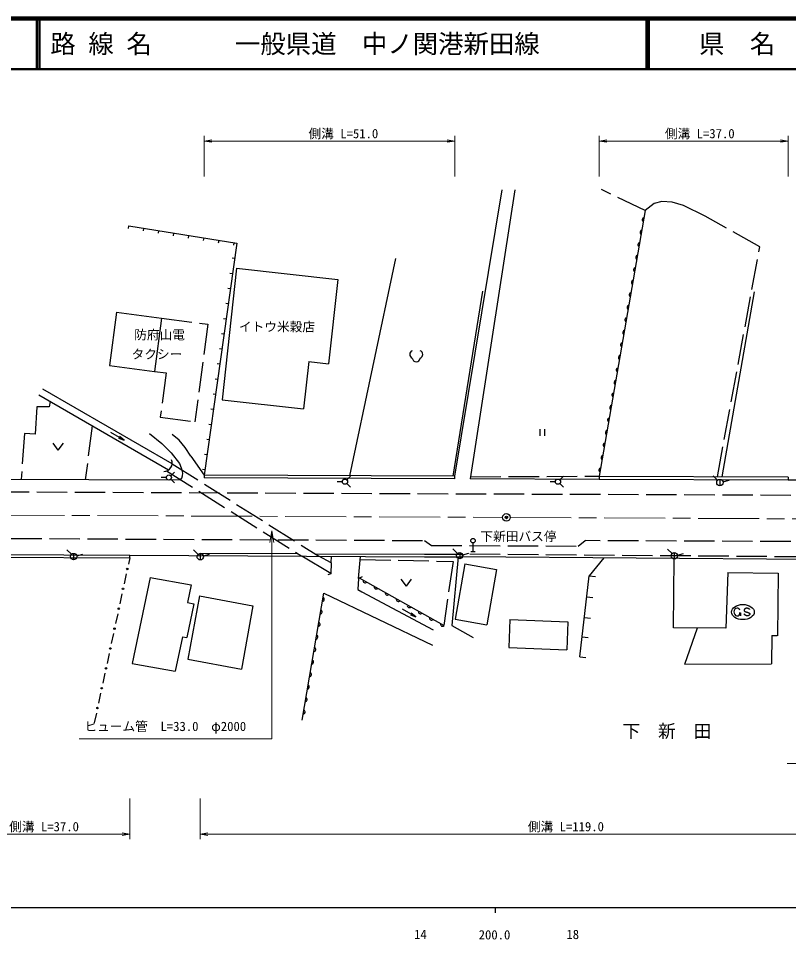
# Model space of a CAD drawing. Units: millimetres, scale not verified. Extents: x 40000 to 680000, y 20000 to 380000.
# Drawn here: x 174096 to 325751, y 198715 to 380000 of the extents above; entities that cross this region are included whole.
import ezdxf
from ezdxf.enums import TextEntityAlignment as Align

# ---------------------------------------------------------------- set-up
doc = ezdxf.new("R2010")
doc.units = ezdxf.units.MM
doc.header["$LTSCALE"] = 1000
doc.header["$PDMODE"] = 32
doc.header["$PDSIZE"] = 500
doc.linetypes.add('CHAIN', pattern=[18.5, 12, -1.5, 3.5, -1.5])
doc.linetypes.add('DASHED', pattern=[7.5, 6, -1.5])
for name, color, linetype, lineweight in [('M-BGD', 7, 'Continuous', 25), ('M-BGD-EXST', 7, 'Continuous', 25), ('M-BMK', 2, 'CHAIN', 13), ('M-BMK-SRVR', 3, 'Continuous', 25), ('M-STR-HTXT', 7, 'Continuous', 13), ('M-STR-STRD', 7, 'Continuous', 25), ('M-TTL', 2, 'Continuous', 140), ('M-TTL-BAND', 7, 'Continuous', 25), ('M-TTL-LINE', 7, 'Continuous', 50)]:
    doc.layers.add(name, color=color, linetype=linetype, lineweight=lineweight)
for name, color, linetype in [('M-BMK-HTXT', 7, 'Continuous'), ('M-OTRS', 6, 'Continuous'), ('M-TTL-TXT', 7, 'Continuous')]:
    doc.layers.add(name, color=color, linetype=linetype)
doc.styles.add('ＭＳ ゴシック', font='')
doc.styles.get('ＭＳ ゴシック').set_extended_font_data('MS Gothic')

# ---------------------------------------------------------------- blocks, each defined once
blk = doc.blocks.new('open_arrow')
at = {"color": 0, "linetype": 'Continuous', "lineweight": -2}
blk.add_lwpolyline([(7.5, 1.25), (0, 0), (7.5, -1.25)], dxfattribs=at)

msp = doc.modelspace()

# ---------------------------------------------------------------- linework, layer by layer
at = {"layer": 'M-BGD'}
for p, q in [((260006, 289898), (269373, 346281)), ((271861, 346248), (263053, 289386)), ((297536, 342175), (288482, 289906)), ((195749, 338666), (195828, 339160)), ((195828, 339160), (217080, 335763)), ((198712, 338193), (198791, 338686)), ((201674, 337719), (201753, 338213)), ((204636, 337246), (204715, 337739)), ((207599, 336772), (207678, 337266)), ((210561, 336298), (210640, 336792)), ((217080, 335763), (210687, 290099)), ((213524, 335825), (213603, 336319)), ((216486, 335351), (216565, 335845)), ((216585, 335832), (217080, 335763)), ((216169, 332861), (216664, 332792)), ((239332, 289982), (248432, 332746)), ((217043, 330822), (214217, 304910)), ((217043, 330822), (236975, 328649)), ((215753, 329890), (216248, 329821)), ((236975, 328649), (235163, 312036)), ((215337, 326919), (215832, 326850)), ((265470, 326303), (259617, 289900)), ((312672, 289783), (319014, 326192)), ((214921, 323948), (215416, 323879)), ((193406, 322177), (192023, 311694)), ((193406, 322177), (202298, 321004)), ((202298, 321004), (200915, 310521)), ((214505, 320977), (215000, 320908)), ((214089, 318006), (214584, 317937)), ((213673, 315035), (214168, 314966)), ((213257, 312064), (213752, 311995)), ((231268, 312461), (230254, 303161)), ((231268, 312461), (235163, 312036)), ((192023, 311694), (200915, 310521)), ((212841, 309093), (213336, 309024)), ((204364, 292363), (178875, 307061)), ((178109, 305935), (203661, 291142)), ((212425, 306122), (212920, 306053)), ((214217, 304910), (230254, 303161)), ((212009, 303151), (212504, 303082)), ((211593, 300180), (212088, 300111)), ((199916, 298280), (202367, 296337)), ((205762, 296987), (204368, 298138)), ((202367, 296337), (204201, 294534)), ((206931, 295555), (205762, 296987)), ((208062, 293845), (206931, 295555)), ((211177, 297209), (211672, 297139)), ((204201, 294534), (205819, 292407)), ((208062, 293845), (210687, 290099)), ((210761, 294238), (211257, 294168)), ((205819, 292407), (206359, 291019)), ((210345, 291267), (210841, 291197)), ((210687, 290099), (210685, 289599)), ((260006, 289898), (210687, 290099)), ((205937, 289119), (158287, 289313)), ((260004, 289398), (210685, 289599)), ((260004, 289398), (260006, 289898)), ((288480, 289282), (263053, 289386)), ((288482, 289906), (288480, 289282)), ((325670, 289130), (288480, 289282)), ((325672, 289730), (288482, 289882)), ((325672, 289730), (325670, 289130)), ((353458, 289016), (325670, 289130)), ((160330, 274015), (196011, 273839)), ((160333, 274515), (196013, 274339)), ((196011, 273839), (195750, 272628)), ((196011, 273839), (196013, 274339)), ((196013, 274339), (254060, 274051)), ((209904, 274270), (209906, 274770)), ((209906, 274770), (229076, 274675)), ((235627, 270753), (229875, 274171)), ((232444, 274658), (254063, 274551)), ((235686, 272888), (233244, 274154)), ((235686, 272888), (235759, 274142)), ((241066, 269803), (241458, 274114)), ((254060, 274051), (261583, 274072)), ((254063, 274551), (261513, 274572)), ((260681, 274069), (259419, 260534)), ((261509, 274072), (261513, 274572)), ((351472, 273338), (261509, 274072)), ((289341, 273845), (286498, 270310)), ((235686, 272888), (235626, 270705)), ((262000, 272646), (260071, 261747)), ((262000, 272646), (268238, 271543)), ((303114, 260071), (303219, 273732)), ((195330, 270672), (194910, 268717)), ((235626, 270705), (234995, 270498)), ((268238, 271543), (266310, 260643)), ((284639, 254362), (286498, 270310)), ((286498, 270310), (287703, 270169)), ((313813, 270945), (313362, 260021)), ((313813, 270945), (323685, 270820)), ((323685, 270820), (323585, 258467)), ((200053, 269959), (196472, 253067)), ((200053, 269959), (208145, 268520)), ((208145, 268520), (207404, 265023)), ((241066, 269803), (240964, 267643)), ((241762, 270079), (241066, 269803)), ((257842, 260540), (241238, 269871)), ((194490, 266762), (194070, 264806)), ((229963, 241893), (234245, 266879)), ((234245, 266879), (255653, 256665)), ((240964, 267643), (241701, 267151)), ((241701, 267151), (255775, 259675)), ((208663, 264800), (207250, 258133)), ((207404, 265023), (208663, 264800)), ((209732, 266333), (207457, 253875)), ((209732, 266333), (220270, 264408)), ((286019, 266193), (287223, 266053)), ((220270, 264408), (217995, 251950)), ((193650, 262851), (193230, 260895)), ((260071, 261747), (266310, 260643)), ((270837, 261674), (270641, 256165)), ((270837, 261674), (282310, 261265)), ((282310, 261265), (282114, 255757)), ((285544, 262119), (286748, 261979)), ((259419, 260534), (263633, 258181)), ((313362, 260021), (303114, 260071)), ((305344, 252930), (307803, 260048)), ((192810, 258940), (192390, 256985)), ((206407, 258283), (204980, 251553)), ((206407, 258283), (207250, 258133)), ((285096, 258277), (286300, 258136)), ((322437, 258551), (322391, 252955)), ((322437, 258551), (323529, 258537)), ((270641, 256165), (282114, 255757)), ((191970, 255029), (191550, 253074)), ((207457, 253875), (217995, 251950)), ((284639, 254362), (285844, 254221)), ((196472, 253067), (204980, 251553)), ((305344, 252930), (322391, 252955)), ((191130, 251118), (190710, 249163)), ((190290, 247208), (189870, 245252)), ((189450, 243297), (189030, 241341))]:
    msp.add_line(p, q, dxfattribs=at)
at = {"layer": 'M-BGD', "linetype": 'DASHED'}
for p, q in [((297536, 342175), (288912, 346299)), ((299279, 343555), (297536, 342175)), ((300789, 343988), (299279, 343555)), ((302845, 343844), (300789, 343988)), ((305062, 343153), (302845, 343844)), ((309302, 341065), (305062, 343153)), ((320087, 335066), (309302, 341065)), ((311737, 289787), (320087, 335066)), ((202298, 321004), (211382, 319806)), ((211382, 319806), (208853, 300634)), ((200915, 310521), (203171, 310224)), ((203171, 310224), (202025, 301534)), ((180353, 304636), (180146, 303571)), ((177738, 303585), (177414, 298185)), ((180146, 303571), (177738, 303585)), ((202025, 301534), (208853, 300634)), ((188621, 299849), (187255, 289195)), ((175323, 298294), (174619, 289247)), ((177414, 298185), (175323, 298294)), ((204364, 292363), (233244, 274154)), ((203275, 290942), (229875, 274171)), ((263115, 289790), (288482, 289906)), ((348708, 286036), (106404, 287025)), ((120194, 277914), (254076, 277251)), ((254076, 277251), (255438, 276292)), ((255438, 276292), (284319, 276165)), ((284319, 276165), (285725, 277224)), ((348671, 276921), (285725, 277224)), ((351476, 273838), (261513, 274572)), ((241406, 273535), (259672, 273110)), ((259672, 273110), (257842, 260540))]:
    msp.add_line(p, q, dxfattribs=at)
at = {"layer": 'M-BGD'}
for centre in [(195540, 271650), (194700, 267739), (193860, 263828), (193020, 259918), (192180, 256007), (191340, 252096), (190500, 248185), (189660, 244275)]:
    msp.add_circle(centre, 150, dxfattribs=at)
for centre, radius, start, end in [((297367, 340380), 439, 98.66513, 241.68068), ((296940, 337917), 439, 98.66513, 241.68068), ((296513, 335453), 439, 98.66513, 241.68068), ((296087, 332990), 439, 98.66513, 241.68068), ((295660, 330527), 439, 98.66513, 241.68068), ((295233, 328063), 439, 98.66513, 241.68068), ((294806, 325600), 439, 98.66513, 241.68068), ((294380, 323137), 439, 98.66513, 241.68068), ((293953, 320673), 439, 98.66513, 241.68068), ((293526, 318210), 439, 98.66513, 241.68068), ((293100, 315747), 439, 98.66513, 241.68068), ((292673, 313283), 439, 98.66513, 241.68068), ((292246, 310820), 439, 98.66513, 241.68068), ((291820, 308357), 439, 98.66513, 241.68068), ((291393, 305894), 439, 98.66513, 241.68068), ((290966, 303430), 439, 98.66513, 241.68068), ((290540, 300967), 439, 98.66513, 241.68068), ((290113, 298504), 439, 98.66513, 241.68068), ((289686, 296040), 439, 98.66513, 241.68068), ((289259, 293577), 439, 98.66513, 241.68068), ((202711, 292503), 1659, 270.84247, 22.97104), ((204673, 290397), 1797, 314.67264, 20.26799), ((288833, 291114), 439, 98.66513, 241.68068), ((242396, 269380), 439, 169.15771, 312.17326), ((244575, 268155), 439, 169.15771, 312.17326), ((246754, 266930), 439, 169.15771, 312.17326), ((233896, 265670), 439, 278.76715, 61.7827), ((248934, 265706), 439, 169.15771, 312.17326), ((233474, 263206), 439, 278.76715, 61.7827), ((251113, 264481), 439, 169.15771, 312.17326), ((253293, 263256), 439, 169.15771, 312.17326), ((233052, 260742), 439, 278.76715, 61.7827), ((255472, 262031), 439, 169.15771, 312.17326), ((257652, 260807), 439, 169.15771, 312.17326), ((232629, 258278), 439, 278.76715, 61.7827), ((232207, 255814), 439, 278.76715, 61.7827), ((231785, 253350), 439, 278.76715, 61.7827), ((231363, 250886), 439, 278.76715, 61.7827), ((230940, 248422), 439, 278.76715, 61.7827), ((230518, 245958), 439, 278.76715, 61.7827), ((230096, 243494), 439, 278.76715, 61.7827)]:
    msp.add_arc(centre, radius, start, end, dxfattribs=at)
at = {"layer": 'M-BGD-EXST'}
for p, q in [((276744, 299155), (276744, 297867)), ((277710, 299155), (277710, 297867)), ((180887, 296382), (181886, 295050)), ((182885, 296382), (181886, 295050)), ((204094, 290009), (204810, 290725)), ((203230, 289651), (202217, 289651)), ((204094, 289293), (204810, 288577)), ((237898, 288832), (236886, 288832)), ((238762, 289190), (239478, 289906)), ((238762, 288474), (239478, 287758)), ((279839, 288832), (278826, 288832)), ((280703, 289190), (281419, 289906)), ((280703, 288474), (281419, 287758)), ((311779, 289098), (310893, 289985)), ((312223, 289282), (312223, 288028)), ((312828, 288817), (314039, 289141)), ((260546, 274716), (259660, 275602)), ((263600, 276783), (263600, 274993)), ((302801, 274678), (301914, 275564)), ((184527, 274540), (183641, 275427)), ((184971, 274724), (184971, 273470)), ((185576, 274259), (186787, 274584)), ((209460, 274500), (208574, 275387)), ((209904, 274684), (209904, 273430)), ((210509, 274219), (211720, 274544)), ((260989, 274899), (260989, 273645)), ((261595, 274435), (262806, 274759)), ((264047, 274993), (263153, 274993)), ((303244, 274861), (303244, 273608)), ((303849, 274397), (305061, 274721)), ((249421, 269627), (250420, 268294)), ((251419, 269627), (250420, 268294)), ((316000, 263042), (316255, 263042)), ((316255, 263042), (316255, 262403))]:
    msp.add_line(p, q, dxfattribs=at)
msp.add_lwpolyline([(318122, 263695), (318115, 263698), (318097, 263708), (318069, 263724), (318033, 263744), (317991, 263767), (317944, 263792), (317894, 263817), (317843, 263842), (317792, 263866), (317744, 263887), (317699, 263904), (317658, 263918), (317620, 263928), (317583, 263935), (317549, 263938), (317516, 263938), (317483, 263935), (317450, 263929), (317416, 263920), (317382, 263908), (317345, 263894), (317308, 263878), (317270, 263860), (317232, 263839), (317195, 263818), (317159, 263794), (317125, 263770), (317094, 263746), (317066, 263720), (317041, 263695), (317021, 263669), (317005, 263643), (316993, 263618), (316985, 263593), (316980, 263568), (316978, 263544), (316979, 263520), (316983, 263496), (316988, 263474), (316996, 263452), (317006, 263431), (317017, 263411), (317030, 263391), (317044, 263373), (317060, 263355), (317078, 263338), (317097, 263322), (317118, 263307), (317140, 263293), (317163, 263280), (317188, 263267), (317214, 263256), (317242, 263245), (317271, 263234), (317301, 263224), (317332, 263215), (317365, 263205), (317398, 263196), (317433, 263186), (317469, 263176), (317507, 263166), (317545, 263156), (317583, 263146), (317622, 263135), (317661, 263124), (317699, 263112), (317737, 263100), (317774, 263088), (317810, 263076), (317844, 263063), (317877, 263050), (317908, 263037), (317937, 263023), (317964, 263009), (317989, 262994), (318012, 262978), (318032, 262961), (318051, 262944), (318067, 262925), (318080, 262906), (318091, 262885), (318100, 262864), (318106, 262841), (318110, 262818), (318111, 262794), (318110, 262770), (318106, 262745), (318099, 262720), (318090, 262694), (318079, 262668), (318065, 262643), (318048, 262617), (318029, 262593), (318007, 262568), (317983, 262545), (317956, 262524), (317926, 262503), (317894, 262485), (317860, 262469), (317822, 262455), (317783, 262443), (317741, 262434), (317697, 262428), (317652, 262425), (317606, 262425), (317559, 262428), (317512, 262435), (317465, 262445), (317419, 262459), (317373, 262476), (317329, 262497), (317286, 262521), (317246, 262548), (317207, 262575), (317170, 262604), (317136, 262633), (317105, 262661), (317077, 262687), (317052, 262711), (317031, 262732), (317014, 262750), (317000, 262764), (316989, 262775), (316981, 262783), (316975, 262789), (316971, 262793), (316969, 262795), (316968, 262796), (316967, 262797)], dxfattribs=at)
for centre, radius in [((203736, 289651), 506), ((238404, 288832), 506), ((280345, 288832), 506), ((312223, 288655), 627), ((263600, 277231), 447), ((184971, 274097), 627), ((209904, 274057), 627), ((260989, 274272), 627), ((303244, 274234), 627)]:
    msp.add_circle(centre, radius, dxfattribs=at)
for centre, start, end in [((251917, 313883), 109.56481, 250.43519), ((252945, 313883), 289.56481, 70.43519), ((252431, 313197), 183.27315, 356.72685)]:
    msp.add_arc(centre, 775, start, end, dxfattribs=at)
msp.add_ellipse((316747, 263170), major_axis=(2244, 0), ratio=0.666667, dxfattribs=at)
for start_param, end_param in [(6.2831853, 10.8281206), (5.2359814, 6.2831853)]:
    msp.add_ellipse((315625, 263170), major_axis=(0, 767), ratio=0.833335, start_param=start_param, end_param=end_param, dxfattribs=at)
at = {"layer": 'M-BMK'}
for p, q in [((171139, 282231), (269436, 281802)), ((270936, 281795), (347133, 281420))]:
    msp.add_line(p, q, dxfattribs=at)
at = {"layer": 'M-BMK-SRVR'}
msp.add_circle((270186, 281799), 750, dxfattribs=at)
at = {"layer": 'M-OTRS'}
msp.add_point((270186, 281799), dxfattribs=at)
at = {"layer": 'M-STR-HTXT'}
for p, q in [((210685, 348874), (210685, 356874)), ((210685, 355874), (260004, 355874)), ((260004, 348874), (260004, 356874)), ((288482, 348874), (288482, 356874)), ((288482, 355874), (325672, 355874)), ((325672, 348874), (325672, 356874)), ((196011, 226480), (196011, 218480)), ((209904, 226480), (209904, 218480)), ((160330, 219480), (196011, 219480)), ((209904, 219480), (351472, 219480))]:
    msp.add_line(p, q, dxfattribs=at)
for points in [[(367302, 280539), (367302, 233357), (325497, 233357)], [(224005, 279142), (224005, 238209), (186070, 238209)]]:
    msp.add_lwpolyline(points, dxfattribs=at)
at = {"layer": 'M-STR-STRD'}
for p, q in [((194901, 297027), (192301, 298524)), ((252342, 262239), (249743, 263736))]:
    msp.add_line(p, q, dxfattribs=at)
at = {"layer": 'M-TTL'}
msp.add_line((680000, 380000), (40000, 380000), dxfattribs=at)
at = {"layer": 'M-TTL-BAND'}
for p, q in [((40000, 205000), (579000, 205000)), ((268000, 205000), (268000, 204000))]:
    msp.add_line(p, q, dxfattribs=at)
at = {"layer": 'M-TTL-LINE'}
for p, q in [((177750, 380000), (177750, 370000)), ((178250, 380000), (178250, 370000)), ((297750, 380000), (297750, 370000)), ((298250, 380000), (298250, 370000)), ((40000, 370000), (680000, 370000))]:
    msp.add_line(p, q, dxfattribs=at)

# ---------------------------------------------------------------- block references
at = {"layer": 'M-STR-HTXT', "xscale": 200, "yscale": 200}
for p in [(210685, 355874), (288482, 355874), (209904, 219480)]:
    msp.add_blockref('open_arrow', p, dxfattribs=at)
at = {"layer": 'M-STR-HTXT'}
for p, xscale, yscale, rotation in [((260004, 355874), 200, 200, 180), ((325672, 355874), 200, 200, 180), ((224005, 279142), 300, 300, 270), ((196011, 219480), 200, 200, 180)]:
    msp.add_blockref('open_arrow', p, dxfattribs=dict(at, xscale=xscale, yscale=yscale, rotation=rotation))
at = {"layer": 'M-STR-STRD', "xscale": 150, "yscale": 150, "rotation": 150.1}
for p in [(194901, 297027), (252342, 262239)]:
    msp.add_blockref('open_arrow', p, dxfattribs=at)

# ---------------------------------------------------------------- texts
at = {"layer": 'M-BMK-HTXT', "style": 'ＭＳ ゴシック'}
msp.add_text('イトウ米穀店', height=1833, dxfattribs=at).set_placement((232518, 317860), align=Align.BOTTOM_RIGHT)
for s, height, p in [('防府山電', 1833, (196899, 317747)), ('タクシー', 1833, (196381, 313926)), ('下\u3000新\u3000田', 2566, (293036, 239733))]:
    msp.add_text(s, height=height, dxfattribs=at).set_placement(p, align=Align.MIDDLE_LEFT)
msp.add_text('下新田バス停', height=1833, dxfattribs=at).set_placement((272562, 278069), align=Align.MIDDLE_CENTER)
at = {"layer": 'M-STR-HTXT', "style": 'ＭＳ ゴシック'}
for s, p in [('側溝 L=51.0', (238089, 355874)), ('側溝 L=37.0', (308265, 355874)), ('側溝 L=37.0', (179152, 219480)), ('側溝 L=119.0', (281906, 219480))]:
    msp.add_text(s, height=1833, dxfattribs=at).set_placement(p, align=Align.BOTTOM_CENTER)
msp.add_text('ヒューム管\u3000L=33.0\u3000φ2000', height=1833, dxfattribs=at).set_placement((187070, 239209), align=Align.BOTTOM_LEFT)
at = {"layer": 'M-TTL-BAND', "style": 'ＭＳ ゴシック'}
for s, p in [('14', (253250, 198264)), ('200.0', (267844, 198195)), ('18', (283250, 198264))]:
    msp.add_text(s, height=1833, dxfattribs=at).set_placement(p, align=Align.BOTTOM_CENTER)
at = {"layer": 'M-TTL-TXT', "style": 'ＭＳ ゴシック'}
for s, p in [('路 線 名', (180380, 375000)), ('一般県道\u3000中ノ関港新田線', (216734, 375000))]:
    msp.add_text(s, height=3666, dxfattribs=at).set_placement(p, align=Align.MIDDLE_LEFT)
msp.add_text('県\u3000名', height=3666, dxfattribs=at).set_placement((315625, 375000), align=Align.MIDDLE_CENTER)

doc.saveas('drawing.dxf')
